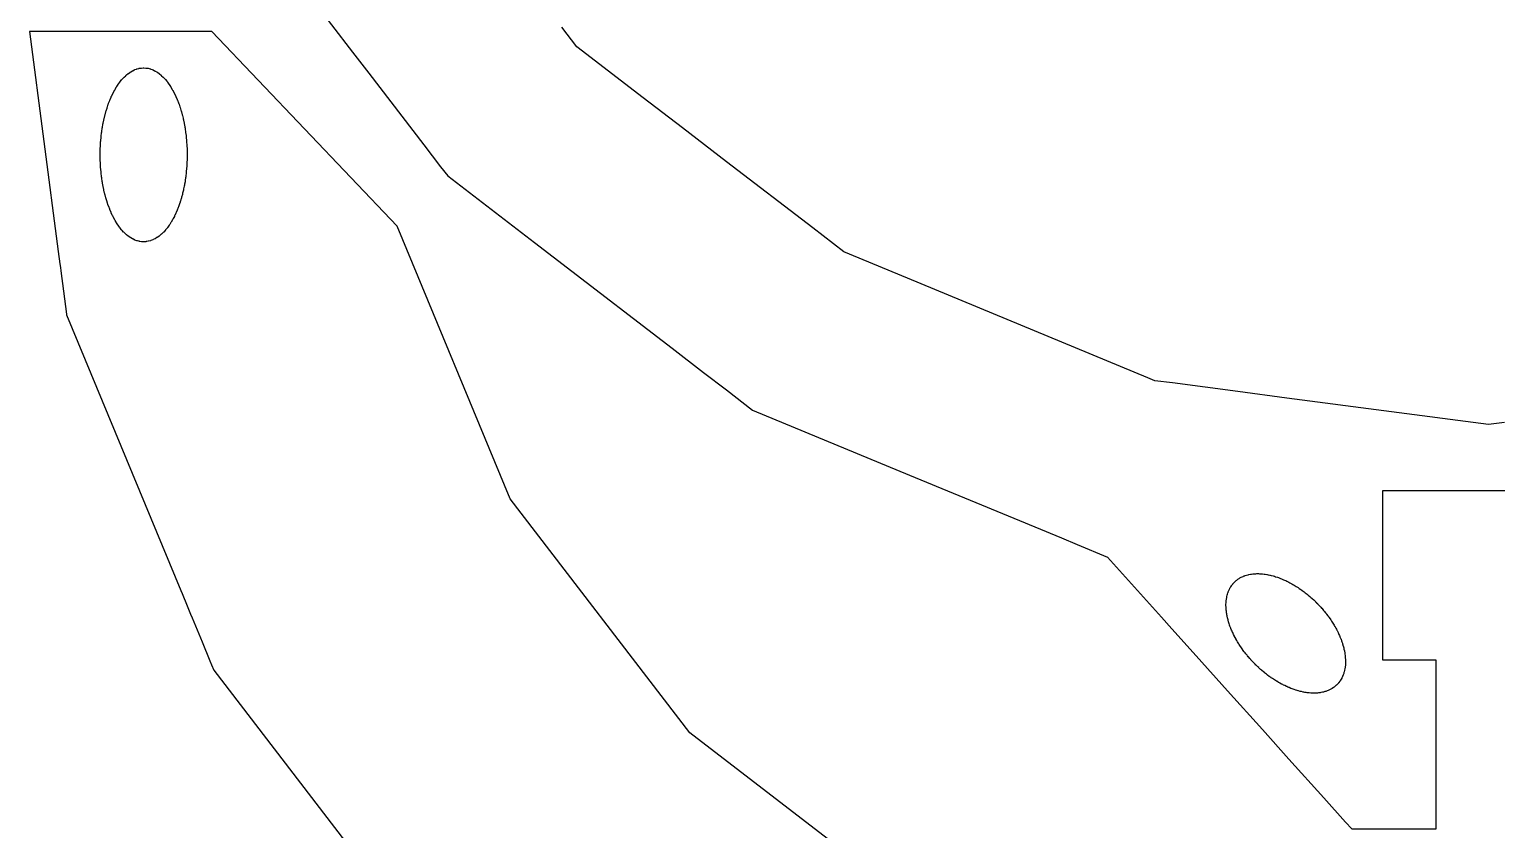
# Model space of a CAD drawing. Header units: metres. Extents: x 1 to 389, y 5 to 245.
# Drawn here: x 1.1 to 65.3, y 175 to 210.1 of the extents above; entities that cross this region are included whole.
import ezdxf

# ---------------------------------------------------------------- set-up
doc = ezdxf.new("R2010")
doc.units = ezdxf.units.M

msp = doc.modelspace()

# ---------------------------------------------------------------- linework, layer by layer
for p, q in [((12.6524, 212.412), (15.2263, 209.059)), ((9.06075, 209.965), (1.06274, 209.965)), ((1.06274, 209.965), (2.33063, 200.33)), ((17.1848, 201.429), (9.06075, 209.965)), ((25.0468, 209.289), (24.388, 210.148)), ((15.2263, 209.059), (15.9302, 208.141)), ((27.955, 207.059), (25.0468, 209.289)), ((5.67474, 208.285), (5.68864, 208.291)), ((5.68864, 208.291), (5.75848, 208.317)), ((5.75848, 208.317), (5.76654, 208.32)), ((5.76654, 208.32), (5.77275, 208.323)), ((5.77275, 208.323), (5.78664, 208.327)), ((5.78664, 208.327), (5.85648, 208.344)), ((5.85648, 208.344), (5.86455, 208.346)), ((5.86455, 208.346), (5.87074, 208.349)), ((5.87074, 208.349), (5.87851, 208.349)), ((5.87851, 208.349), (5.88702, 208.351)), ((5.88702, 208.351), (5.90092, 208.352)), ((5.90092, 208.352), (5.97075, 208.363)), ((5.97075, 208.363), (6.05603, 208.369)), ((6.05603, 208.369), (6.06454, 208.369)), ((6.06454, 208.369), (6.07697, 208.369)), ((6.07697, 208.369), (6.08548, 208.369)), ((6.08548, 208.369), (6.17075, 208.363)), ((6.17075, 208.363), (6.18465, 208.362)), ((6.18465, 208.362), (6.263, 208.349)), ((6.263, 208.349), (6.27075, 208.349)), ((6.27075, 208.349), (6.35448, 208.325)), ((6.35448, 208.325), (6.36255, 208.323)), ((6.36255, 208.323), (6.36874, 208.323)), ((6.36874, 208.323), (6.38264, 208.318)), ((6.38264, 208.318), (6.45248, 208.292)), ((6.45248, 208.292), (6.46054, 208.288)), ((4.95074, 207.641), (4.95695, 207.649)), ((4.95695, 207.649), (4.96368, 207.659)), ((4.96368, 207.659), (4.97578, 207.675)), ((4.97578, 207.675), (5.03474, 207.755)), ((5.03474, 207.755), (5.03969, 207.761)), ((5.03969, 207.761), (5.0464, 207.77)), ((5.0464, 207.77), (5.10538, 207.843)), ((5.10538, 207.843), (5.11255, 207.852)), ((5.11255, 207.852), (5.11874, 207.859)), ((5.11874, 207.859), (5.1313, 207.872)), ((5.1313, 207.872), (5.19337, 207.939)), ((5.19337, 207.939), (5.20055, 207.947)), ((5.20055, 207.947), (5.2193, 207.966)), ((5.2193, 207.966), (5.28293, 208.026)), ((5.28293, 208.026), (5.29054, 208.033)), ((5.29054, 208.033), (5.30296, 208.046)), ((5.30296, 208.046), (5.31058, 208.052)), ((5.31058, 208.052), (5.32358, 208.063)), ((5.32358, 208.063), (5.38875, 208.117)), ((5.38875, 208.117), (5.40175, 208.126)), ((5.40175, 208.126), (5.46848, 208.173)), ((5.46848, 208.173), (5.47655, 208.179)), ((5.47655, 208.179), (5.48274, 208.183)), ((5.48274, 208.183), (5.48895, 208.186)), ((5.48895, 208.186), (5.51047, 208.199)), ((5.51047, 208.199), (5.57875, 208.239)), ((5.57875, 208.239), (5.59219, 208.246)), ((5.59219, 208.246), (5.66048, 208.279)), ((5.66048, 208.279), (5.66855, 208.282)), ((5.66855, 208.282), (5.67474, 208.285)), ((6.46054, 208.288), (6.46675, 208.285)), ((6.46675, 208.285), (6.48064, 208.279)), ((6.48064, 208.279), (6.55048, 208.246)), ((6.55048, 208.246), (6.55809, 208.242)), ((6.55809, 208.242), (6.56274, 208.239)), ((6.56274, 208.239), (6.57664, 208.231)), ((6.57664, 208.231), (6.64717, 208.19)), ((6.64717, 208.19), (6.65254, 208.186)), ((6.65254, 208.186), (6.65875, 208.183)), ((6.65875, 208.183), (6.66496, 208.179)), ((6.66496, 208.179), (6.67302, 208.173)), ((6.67302, 208.173), (6.68602, 208.164)), ((6.68602, 208.164), (6.75275, 208.117)), ((6.75275, 208.117), (6.76575, 208.107)), ((6.76575, 208.107), (6.83093, 208.052)), ((6.83093, 208.052), (6.83855, 208.046)), ((6.83855, 208.046), (6.84476, 208.039)), ((6.84476, 208.039), (6.85774, 208.027)), ((6.85774, 208.027), (6.92293, 207.967)), ((6.92293, 207.967), (6.9301, 207.96)), ((6.9301, 207.96), (6.93475, 207.953)), ((6.93475, 207.953), (6.94096, 207.947)), ((6.94096, 207.947), (6.94814, 207.939)), ((6.94814, 207.939), (7.01021, 207.872)), ((7.01021, 207.872), (7.02275, 207.859)), ((7.02275, 207.859), (7.08328, 207.785)), ((7.08328, 207.785), (7.09538, 207.77)), ((7.09538, 207.77), (7.10254, 207.762)), ((7.10254, 207.762), (7.10875, 207.755)), ((7.10875, 207.755), (7.1134, 207.748)), ((7.1134, 207.748), (7.12013, 207.738)), ((7.12013, 207.738), (7.17909, 207.657)), ((7.17909, 207.657), (7.19075, 207.641)), ((15.9302, 208.141), (18.3396, 205.001)), ((4.59972, 206.979), (4.64627, 207.086)), ((4.64627, 207.086), (4.65164, 207.098)), ((4.65164, 207.098), (4.65475, 207.109)), ((4.65475, 207.109), (4.66461, 207.13)), ((4.66461, 207.13), (4.71426, 207.232)), ((4.71426, 207.232), (4.72009, 207.244)), ((4.72009, 207.244), (4.72475, 207.253)), ((4.72475, 207.253), (4.78627, 207.371)), ((4.78627, 207.371), (4.7921, 207.382)), ((4.7921, 207.382), (4.79675, 207.389)), ((4.79675, 207.389), (4.80141, 207.399)), ((4.80141, 207.399), (4.81844, 207.428)), ((4.81844, 207.428), (4.87276, 207.519)), ((4.87276, 207.519), (4.87741, 207.527)), ((4.87741, 207.527), (4.88368, 207.537)), ((4.88368, 207.537), (4.89488, 207.554)), ((4.89488, 207.554), (4.95074, 207.641)), ((7.19075, 207.641), (7.24661, 207.554)), ((7.24661, 207.554), (7.25783, 207.537)), ((7.25783, 207.537), (7.2641, 207.527)), ((7.2641, 207.527), (7.26875, 207.519)), ((7.26875, 207.519), (7.32307, 207.428)), ((7.32307, 207.428), (7.3401, 207.399)), ((7.3401, 207.399), (7.34476, 207.389)), ((7.34476, 207.389), (7.39597, 207.293)), ((7.39597, 207.293), (7.40627, 207.274)), ((7.40627, 207.274), (7.41254, 207.263)), ((7.41254, 207.263), (7.41875, 207.253)), ((7.41875, 207.253), (7.4234, 207.244)), ((7.4234, 207.244), (7.42879, 207.232)), ((7.42879, 207.232), (7.4769, 207.13)), ((7.4769, 207.13), (7.48676, 207.109)), ((7.48676, 207.109), (7.52554, 207.016)), ((7.52554, 207.016), (7.53496, 206.995)), ((27.9601, 207.054), (27.955, 207.059)), ((29.6762, 205.737), (27.9601, 207.054)), ((4.37947, 206.314), (4.41362, 206.438)), ((4.41362, 206.438), (4.41765, 206.453)), ((4.41765, 206.453), (4.42075, 206.465)), ((4.42075, 206.465), (4.42838, 206.489)), ((4.42838, 206.489), (4.46561, 206.609)), ((4.46561, 206.609), (4.46965, 206.622)), ((4.46965, 206.622), (4.47275, 206.633)), ((4.47275, 206.633), (4.48082, 206.657)), ((4.48082, 206.657), (4.52116, 206.775)), ((4.52116, 206.775), (4.52565, 206.788)), ((4.52565, 206.788), (4.52875, 206.799)), ((4.52875, 206.799), (4.53772, 206.821)), ((4.53772, 206.821), (4.58272, 206.933)), ((4.58272, 206.933), (4.58765, 206.946)), ((4.58765, 206.946), (4.59074, 206.957)), ((4.59074, 206.957), (4.59972, 206.979)), ((7.53496, 206.995), (7.54117, 206.979)), ((7.54117, 206.979), (7.5461, 206.967)), ((7.5461, 206.967), (7.55075, 206.957)), ((7.55075, 206.957), (7.59421, 206.844)), ((7.59421, 206.844), (7.60272, 206.822)), ((7.60272, 206.822), (7.60809, 206.809)), ((7.60809, 206.809), (7.61275, 206.799)), ((7.61275, 206.799), (7.61586, 206.788)), ((7.61586, 206.788), (7.62033, 206.775)), ((7.62033, 206.775), (7.66069, 206.657)), ((7.66069, 206.657), (7.66875, 206.633)), ((7.66875, 206.633), (7.70599, 206.512)), ((7.70599, 206.512), (7.71317, 206.489)), ((7.71317, 206.489), (7.71765, 206.475)), ((7.71765, 206.475), (7.72075, 206.465)), ((7.72075, 206.465), (7.72386, 206.453)), ((7.72386, 206.453), (7.72789, 206.438)), ((7.72789, 206.438), (7.76202, 206.314)), ((4.23454, 205.573), (4.25874, 205.737)), ((4.25874, 205.737), (4.26144, 205.752)), ((4.26144, 205.752), (4.26323, 205.764)), ((4.26323, 205.764), (4.28651, 205.897)), ((4.28651, 205.897), (4.28964, 205.913)), ((4.28964, 205.913), (4.29276, 205.925)), ((4.29276, 205.925), (4.29813, 205.951)), ((4.29813, 205.951), (4.32451, 206.082)), ((4.32451, 206.082), (4.32765, 206.097)), ((4.32765, 206.097), (4.33075, 206.109)), ((4.33075, 206.109), (4.33702, 206.135)), ((4.33702, 206.135), (4.36806, 206.262)), ((4.36806, 206.262), (4.3712, 206.277)), ((4.3712, 206.277), (4.37276, 206.289)), ((4.37276, 206.289), (4.37947, 206.314)), ((7.76202, 206.314), (7.76875, 206.289)), ((7.76875, 206.289), (7.79979, 206.161)), ((7.79979, 206.161), (7.80562, 206.135)), ((7.80562, 206.135), (7.8092, 206.12)), ((7.8092, 206.12), (7.81075, 206.109)), ((7.81075, 206.109), (7.81386, 206.097)), ((7.81386, 206.097), (7.81699, 206.082)), ((7.81699, 206.082), (7.84337, 205.951)), ((7.84337, 205.951), (7.84875, 205.925)), ((7.84875, 205.925), (7.87202, 205.792)), ((7.87202, 205.792), (7.87695, 205.765)), ((7.87695, 205.765), (7.87965, 205.75)), ((7.87965, 205.75), (7.88275, 205.737)), ((7.88275, 205.737), (7.88431, 205.725)), ((7.88431, 205.725), (7.88655, 205.709)), ((31.6031, 204.259), (29.6762, 205.737)), ((4.17854, 204.986), (4.18719, 205.141)), ((4.18719, 205.141), (4.18875, 205.155)), ((4.18875, 205.155), (4.19144, 205.183)), ((4.19144, 205.183), (4.20541, 205.323)), ((4.20541, 205.323), (4.2072, 205.339)), ((4.2072, 205.339), (4.20876, 205.351)), ((4.20876, 205.351), (4.21188, 205.379)), ((4.21188, 205.379), (4.2274, 205.517)), ((4.2274, 205.517), (4.2283, 205.527)), ((4.2283, 205.527), (4.2292, 205.533)), ((4.2292, 205.533), (4.2323, 205.558)), ((4.2323, 205.558), (4.23454, 205.573)), ((7.88655, 205.709), (7.91075, 205.545)), ((7.91075, 205.545), (7.92783, 205.407)), ((7.92783, 205.407), (7.93007, 205.39)), ((7.93007, 205.39), (7.93141, 205.38)), ((7.93141, 205.38), (7.93275, 205.364)), ((7.93275, 205.364), (7.93275, 205.351)), ((7.93275, 205.351), (7.93585, 205.339)), ((7.93585, 205.339), (7.93675, 205.332)), ((7.93675, 205.332), (7.93765, 205.323)), ((7.93765, 205.323), (7.95006, 205.183)), ((7.95006, 205.183), (7.95274, 205.155)), ((7.95274, 205.155), (7.95454, 205.128)), ((7.95454, 205.128), (7.96385, 204.986)), ((4.16475, 204.559), (4.16521, 204.588)), ((4.16475, 204.547), (4.16475, 204.559)), ((4.16521, 204.53), (4.16475, 204.547)), ((4.16521, 204.588), (4.1683, 204.729)), ((4.1683, 204.389), (4.16521, 204.53)), ((4.1683, 204.729), (4.16875, 204.745)), ((4.16875, 204.772), (4.1692, 204.788)), ((4.16875, 204.745), (4.16875, 204.772)), ((4.1692, 204.788), (4.17055, 204.816)), ((4.17055, 204.816), (4.17674, 204.957)), ((4.17674, 204.957), (4.17854, 204.986)), ((7.96385, 204.986), (7.96475, 204.97)), ((7.96475, 204.97), (7.96475, 204.957)), ((7.96475, 204.957), (7.97096, 204.816)), ((7.97096, 204.816), (7.97231, 204.788)), ((7.97231, 204.788), (7.97275, 204.772)), ((7.97275, 204.772), (7.97275, 204.759)), ((7.97275, 204.759), (7.97586, 204.618)), ((7.9763, 204.53), (7.97321, 204.389)), ((7.97586, 204.618), (7.9763, 204.59)), ((7.9763, 204.59), (7.97675, 204.587)), ((7.97675, 204.547), (7.9763, 204.53)), ((7.97675, 204.587), (7.97675, 204.547)), ((18.3396, 205.001), (19.0782, 204.039)), ((4.16875, 204.361), (4.1683, 204.389)), ((4.16875, 204.347), (4.16875, 204.361)), ((4.1692, 204.33), (4.16875, 204.347)), ((4.1754, 204.189), (4.1692, 204.33)), ((4.17674, 204.161), (4.1754, 204.189)), ((4.18451, 204.02), (4.17674, 204.161)), ((4.18631, 203.992), (4.18451, 204.02)), ((4.18719, 203.976), (4.18631, 203.992)), ((4.19031, 203.951), (4.18719, 203.976)), ((4.19209, 203.935), (4.19031, 203.951)), ((4.20607, 203.795), (4.19209, 203.935)), ((4.20876, 203.767), (4.20607, 203.795)), ((7.93765, 203.796), (7.93585, 203.78)), ((7.94034, 203.824), (7.93765, 203.796)), ((7.95274, 203.963), (7.94034, 203.824)), ((7.9543, 203.976), (7.95274, 203.963)), ((7.9552, 203.992), (7.9543, 203.976)), ((7.95699, 204.02), (7.9552, 203.992)), ((7.96475, 204.161), (7.95699, 204.02)), ((7.96565, 204.19), (7.96475, 204.174)), ((7.96475, 204.174), (7.96475, 204.161)), ((7.96654, 204.219), (7.96565, 204.19)), ((7.97275, 204.361), (7.96654, 204.219)), ((7.97321, 204.389), (7.97275, 204.361)), ((19.0782, 204.039), (19.3907, 203.633)), ((35.3851, 201.356), (31.6031, 204.259)), ((4.2274, 203.601), (4.20876, 203.767)), ((4.2292, 203.586), (4.2274, 203.601)), ((4.2323, 203.561), (4.2292, 203.586)), ((4.23454, 203.545), (4.2323, 203.561)), ((4.25874, 203.381), (4.23454, 203.545)), ((4.26186, 203.37), (4.25874, 203.381)), ((4.26454, 203.355), (4.26186, 203.37)), ((4.28783, 203.22), (4.26454, 203.355)), ((4.29276, 203.193), (4.28783, 203.22)), ((4.2943, 203.182), (4.29276, 203.193)), ((4.297, 203.167), (4.2943, 203.182)), ((4.32492, 203.035), (4.297, 203.167)), ((7.84875, 203.193), (7.82237, 203.063)), ((7.85185, 203.206), (7.84875, 203.193)), ((7.855, 203.221), (7.85185, 203.206)), ((7.85948, 203.248), (7.855, 203.221)), ((7.86414, 203.279), (7.85948, 203.248)), ((7.88275, 203.381), (7.86414, 203.279)), ((7.88431, 203.394), (7.88275, 203.381)), ((7.88655, 203.41), (7.88431, 203.394)), ((7.89058, 203.437), (7.88655, 203.41)), ((7.91075, 203.573), (7.89058, 203.438)), ((7.89058, 203.438), (7.89058, 203.437)), ((7.91231, 203.586), (7.91075, 203.573)), ((7.91409, 203.601), (7.91231, 203.586)), ((7.91589, 203.613), (7.91409, 203.601)), ((7.91724, 203.629), (7.91589, 203.613)), ((7.93275, 203.767), (7.91724, 203.629)), ((7.93585, 203.78), (7.93275, 203.767)), ((19.3907, 203.633), (23.1914, 200.716)), ((4.33075, 203.009), (4.32492, 203.035)), ((4.36179, 202.881), (4.33075, 203.009)), ((4.36806, 202.855), (4.36179, 202.881)), ((4.3712, 202.84), (4.36806, 202.855)), ((4.37276, 202.829), (4.3712, 202.84)), ((4.37585, 202.818), (4.37276, 202.829)), ((4.37766, 202.812), (4.37585, 202.818)), ((4.37988, 202.804), (4.37766, 202.812)), ((4.41403, 202.68), (4.37988, 202.804)), ((4.42075, 202.655), (4.41403, 202.68)), ((4.42386, 202.643), (4.42075, 202.655)), ((4.42833, 202.629), (4.42386, 202.643)), ((4.46558, 202.508), (4.42833, 202.629)), ((4.47275, 202.483), (4.46558, 202.508)), ((7.67589, 202.51), (7.67186, 202.496)), ((7.6835, 202.534), (7.67589, 202.51)), ((7.72075, 202.655), (7.6835, 202.534)), ((7.72386, 202.666), (7.72075, 202.655)), ((7.72789, 202.681), (7.72386, 202.666)), ((7.7346, 202.705), (7.72789, 202.681)), ((7.76875, 202.829), (7.7346, 202.705)), ((7.77031, 202.84), (7.76875, 202.829)), ((7.7739, 202.855), (7.77031, 202.84)), ((7.77971, 202.881), (7.7739, 202.855)), ((7.81075, 203.009), (7.77971, 202.881)), ((7.81386, 203.022), (7.81075, 203.009)), ((7.82237, 203.063), (7.81386, 203.022)), ((4.52116, 202.344), (4.47275, 202.483)), ((4.52385, 202.336), (4.52116, 202.344)), ((4.52875, 202.321), (4.52385, 202.336)), ((4.5334, 202.309), (4.52875, 202.321)), ((4.53879, 202.295), (4.5334, 202.309)), ((4.58224, 202.184), (4.53879, 202.295)), ((4.59074, 202.161), (4.58224, 202.184)), ((4.59541, 202.152), (4.59074, 202.161)), ((4.60034, 202.139), (4.59541, 202.152)), ((4.64534, 202.031), (4.60034, 202.139)), ((4.65475, 202.009), (4.64534, 202.031)), ((4.70441, 201.907), (4.65475, 202.009)), ((4.71426, 201.887), (4.70441, 201.907)), ((4.72009, 201.875), (4.71426, 201.887)), ((4.73523, 201.844), (4.72009, 201.875)), ((7.41875, 201.865), (7.36598, 201.768)), ((7.4234, 201.875), (7.41875, 201.865)), ((7.42879, 201.887), (7.4234, 201.875)), ((7.43864, 201.907), (7.42879, 201.887)), ((7.48676, 202.009), (7.43864, 201.907)), ((7.49615, 202.031), (7.48676, 202.009)), ((7.54117, 202.139), (7.49615, 202.031)), ((7.5461, 202.152), (7.54117, 202.139)), ((7.55075, 202.161), (7.5461, 202.152)), ((7.55385, 202.172), (7.55075, 202.161)), ((7.55879, 202.185), (7.55385, 202.172)), ((7.56775, 202.208), (7.55879, 202.185)), ((7.61275, 202.321), (7.56775, 202.208)), ((7.65916, 202.461), (7.61275, 202.321)), ((7.66409, 202.474), (7.65916, 202.461)), ((7.66875, 202.483), (7.66409, 202.474)), ((7.67186, 202.496), (7.66875, 202.483)), ((4.78645, 201.747), (4.73523, 201.844)), ((4.79675, 201.727), (4.78645, 201.747)), ((4.80141, 201.72), (4.79675, 201.727)), ((4.80768, 201.709), (4.80141, 201.72)), ((4.8201, 201.687), (4.80768, 201.709)), ((4.862, 201.616), (4.8201, 201.687)), ((4.86871, 201.605), (4.862, 201.616)), ((4.87276, 201.597), (4.86871, 201.605)), ((4.87741, 201.59), (4.87276, 201.597)), ((4.88368, 201.58), (4.87741, 201.59)), ((4.93954, 201.494), (4.88368, 201.58)), ((4.95074, 201.477), (4.93954, 201.494)), ((5.00972, 201.397), (4.95074, 201.477)), ((5.02138, 201.381), (5.00972, 201.397)), ((5.02855, 201.372), (5.02138, 201.381)), ((5.03474, 201.365), (5.02855, 201.372)), ((5.03941, 201.358), (5.03474, 201.365)), ((5.04613, 201.349), (5.03941, 201.358)), ((5.10666, 201.274), (5.04613, 201.349)), ((5.11874, 201.259), (5.10666, 201.274)), ((5.1313, 201.246), (5.11874, 201.259)), ((5.19337, 201.178), (5.1313, 201.246)), ((7.01021, 201.246), (6.94814, 201.178)), ((7.02275, 201.259), (7.01021, 201.246)), ((7.03485, 201.274), (7.02275, 201.259)), ((7.09538, 201.349), (7.03485, 201.274)), ((7.10875, 201.365), (7.09538, 201.349)), ((7.12013, 201.381), (7.10875, 201.365)), ((7.13177, 201.397), (7.12013, 201.381)), ((7.19075, 201.477), (7.13177, 201.397)), ((7.1954, 201.485), (7.19075, 201.477)), ((7.20213, 201.495), (7.1954, 201.485)), ((7.21289, 201.512), (7.20213, 201.495)), ((7.26875, 201.597), (7.21289, 201.512)), ((7.27951, 201.616), (7.26875, 201.597)), ((7.33382, 201.707), (7.27951, 201.616)), ((7.3401, 201.718), (7.33382, 201.707)), ((7.35524, 201.748), (7.3401, 201.718)), ((7.36598, 201.768), (7.35524, 201.748)), ((22.1308, 189.491), (17.1848, 201.429)), ((36.7487, 200.309), (35.3851, 201.356)), ((5.20055, 201.17), (5.19337, 201.178)), ((5.20676, 201.165), (5.20055, 201.17)), ((5.21141, 201.159), (5.20676, 201.165)), ((5.21902, 201.152), (5.21141, 201.159)), ((5.29675, 201.079), (5.21902, 201.152)), ((5.30296, 201.075), (5.29675, 201.079)), ((5.32358, 201.058), (5.30296, 201.075)), ((5.38875, 201.003), (5.32358, 201.058)), ((5.39496, 200.999), (5.38875, 201.003)), ((5.40257, 200.993), (5.39496, 200.999)), ((5.41602, 200.983), (5.40257, 200.993)), ((5.48274, 200.935), (5.41602, 200.983)), ((5.48895, 200.932), (5.48274, 200.935)), ((5.49658, 200.928), (5.48895, 200.932)), ((5.51047, 200.92), (5.49658, 200.928)), ((5.57875, 200.879), (5.51047, 200.92)), ((5.59219, 200.873), (5.57875, 200.879)), ((5.66048, 200.84), (5.59219, 200.873)), ((5.66855, 200.836), (5.66048, 200.84)), ((5.67474, 200.831), (5.66855, 200.836)), ((5.68095, 200.83), (5.67474, 200.831)), ((5.68903, 200.827), (5.68095, 200.83)), ((5.77275, 200.797), (5.68903, 200.827)), ((5.77896, 200.794), (5.77275, 200.797)), ((5.78703, 200.792), (5.77896, 200.794)), ((5.80092, 200.788), (5.78703, 200.792)), ((5.87074, 200.771), (5.80092, 200.788)), ((5.87851, 200.77), (5.87074, 200.771)), ((5.90092, 200.766), (5.87851, 200.77)), ((5.97075, 200.755), (5.90092, 200.766)), ((5.97696, 200.755), (5.97075, 200.755)), ((5.98503, 200.755), (5.97696, 200.755)), ((5.99936, 200.754), (5.98503, 200.755)), ((6.07076, 200.749), (5.99936, 200.754)), ((6.07697, 200.749), (6.07076, 200.749)), ((6.08548, 200.75), (6.07697, 200.749)), ((6.17075, 200.755), (6.08548, 200.75)), ((6.17696, 200.755), (6.17075, 200.755)), ((6.18503, 200.757), (6.17696, 200.755)), ((6.19937, 200.759), (6.18503, 200.757)), ((6.27075, 200.771), (6.19937, 200.759)), ((6.27696, 200.771), (6.27075, 200.771)), ((6.28502, 200.773), (6.27696, 200.771)), ((6.36874, 200.797), (6.28502, 200.773)), ((6.37495, 200.799), (6.36874, 200.797)), ((6.38303, 200.802), (6.37495, 200.799)), ((6.46675, 200.831), (6.38303, 200.802)), ((6.47296, 200.836), (6.46675, 200.831)), ((6.49446, 200.847), (6.47296, 200.836)), ((6.56274, 200.879), (6.49446, 200.847)), ((6.57664, 200.887), (6.56274, 200.879)), ((6.65254, 200.932), (6.57664, 200.887)), ((6.65875, 200.935), (6.65254, 200.932)), ((6.66496, 200.94), (6.65875, 200.935)), ((6.66765, 200.942), (6.66496, 200.94)), ((6.67302, 200.946), (6.66765, 200.942)), ((6.68602, 200.955), (6.67302, 200.946)), ((6.75275, 201.003), (6.68602, 200.955)), ((6.75896, 201.008), (6.75275, 201.003)), ((6.76703, 201.014), (6.75896, 201.008)), ((6.77957, 201.025), (6.76703, 201.014)), ((6.84476, 201.079), (6.77957, 201.025)), ((6.85097, 201.084), (6.84476, 201.079)), ((6.85858, 201.091), (6.85097, 201.084)), ((6.87112, 201.103), (6.85858, 201.091)), ((6.93475, 201.165), (6.87112, 201.103)), ((6.94096, 201.17), (6.93475, 201.165)), ((6.94455, 201.174), (6.94096, 201.17)), ((6.94814, 201.178), (6.94455, 201.174)), ((23.1914, 200.716), (24.8293, 199.458)), ((2.33063, 200.33), (2.40155, 199.791)), ((39.1108, 199.331), (36.7487, 200.309)), ((2.40155, 199.791), (2.4225, 199.629)), ((2.4225, 199.629), (2.44266, 199.477)), ((2.44266, 199.477), (2.55917, 198.594)), ((24.8293, 199.458), (28.7908, 196.422)), ((40.14, 198.905), (39.1108, 199.331)), ((50.0658, 194.793), (40.14, 198.905)), ((2.55917, 198.594), (2.69316, 197.576)), ((2.69316, 197.576), (2.69675, 197.547)), ((2.69675, 197.547), (7.69688, 185.477)), ((28.7908, 196.422), (29.2259, 196.085)), ((29.2259, 196.085), (30.6061, 195.025)), ((30.6061, 195.025), (31.6006, 194.263)), ((50.3748, 194.665), (50.0658, 194.793)), ((31.6006, 194.263), (32.7487, 193.381)), ((51.1445, 194.565), (50.3748, 194.665)), ((54.0151, 194.186), (51.1445, 194.565)), ((56.1598, 193.904), (54.0151, 194.186)), ((64.9987, 192.741), (56.1598, 193.904)), ((32.7487, 193.381), (39.6279, 190.533)), ((65.7002, 192.833), (64.9987, 192.741)), ((39.6279, 190.533), (44.2018, 188.637)), ((60.3589, 182.421), (60.3589, 189.849)), ((60.3589, 189.849), (69.639, 189.849)), ((29.9967, 179.239), (22.1308, 189.491)), ((44.2018, 188.637), (46.2821, 187.776)), ((46.2821, 187.776), (46.9677, 187.493)), ((46.9677, 187.493), (48.3047, 186.939)), ((48.3047, 186.939), (49.2239, 185.916)), ((49.2239, 185.916), (50.6663, 184.307)), ((53.7968, 185.767), (53.8405, 185.815)), ((53.8405, 185.815), (53.8647, 185.841)), ((53.8647, 185.841), (53.9068, 185.88)), ((53.9068, 185.88), (53.9125, 185.885)), ((53.9125, 185.885), (53.9368, 185.909)), ((53.9368, 185.909), (53.9647, 185.928)), ((53.9647, 185.928), (53.9711, 185.933)), ((53.9711, 185.933), (54.0168, 185.969)), ((54.0168, 185.969), (54.0661, 186)), ((54.0661, 186), (54.0728, 186.005)), ((54.0728, 186.005), (54.0735, 186.005)), ((54.0735, 186.005), (54.1028, 186.023)), ((54.1028, 186.023), (54.161, 186.055)), ((54.161, 186.055), (54.1927, 186.071)), ((54.1927, 186.071), (54.2494, 186.095)), ((54.2494, 186.095), (54.257, 186.098)), ((54.257, 186.098), (54.2577, 186.099)), ((54.2577, 186.099), (54.2888, 186.113)), ((54.2888, 186.113), (54.2896, 186.114)), ((54.2896, 186.114), (54.3225, 186.124)), ((54.3225, 186.124), (54.3304, 186.127)), ((54.3304, 186.127), (54.3907, 186.147)), ((54.3907, 186.147), (54.4511, 186.162)), ((54.4511, 186.162), (54.4593, 186.164)), ((54.4593, 186.164), (54.4602, 186.164)), ((54.4602, 186.164), (54.4967, 186.173)), ((54.4967, 186.173), (54.5589, 186.186)), ((54.5589, 186.186), (54.5684, 186.188)), ((54.5684, 186.188), (54.6068, 186.195)), ((54.6068, 186.195), (54.6707, 186.203)), ((54.6707, 186.203), (54.6797, 186.204)), ((54.6797, 186.204), (54.6804, 186.204)), ((54.6804, 186.204), (54.7188, 186.207)), ((54.7188, 186.207), (54.7882, 186.211)), ((54.7882, 186.211), (54.7975, 186.212)), ((54.7975, 186.212), (54.7985, 186.212)), ((54.7985, 186.212), (54.8387, 186.213)), ((54.8387, 186.213), (54.9082, 186.213)), ((54.9082, 186.213), (54.9185, 186.213)), ((54.9185, 186.213), (54.9588, 186.211)), ((54.9588, 186.211), (55.0419, 186.207)), ((55.0419, 186.207), (55.0427, 186.207)), ((55.0427, 186.207), (55.0847, 186.203)), ((55.0847, 186.203), (55.1579, 186.196)), ((55.1579, 186.196), (55.1678, 186.195)), ((55.1678, 186.195), (55.1687, 186.195)), ((55.1687, 186.195), (55.2108, 186.189)), ((55.2108, 186.189), (55.2875, 186.175)), ((55.2875, 186.175), (55.2979, 186.173)), ((55.2979, 186.173), (55.2987, 186.173)), ((55.2987, 186.173), (55.3408, 186.165)), ((55.3408, 186.165), (55.4175, 186.147)), ((55.4175, 186.147), (55.428, 186.145)), ((55.428, 186.145), (55.429, 186.144)), ((55.429, 186.144), (55.4747, 186.135)), ((55.4747, 186.135), (55.562, 186.112)), ((55.562, 186.112), (55.563, 186.112)), ((55.563, 186.112), (55.6087, 186.099)), ((55.6087, 186.099), (55.6096, 186.099)), ((55.6096, 186.099), (55.666, 186.081)), ((55.666, 186.081), (55.7438, 186.055)), ((55.7438, 186.055), (55.7895, 186.039)), ((55.7895, 186.039), (55.8788, 186.005)), ((55.8788, 186.005), (55.8798, 186.005)), ((55.8798, 186.005), (55.9255, 185.985)), ((55.9255, 185.985), (56.0148, 185.947)), ((56.0148, 185.947), (56.0952, 185.913)), ((56.0952, 185.913), (56.106, 185.908)), ((56.106, 185.908), (56.1071, 185.907)), ((56.1071, 185.907), (56.1528, 185.885)), ((56.1528, 185.885), (56.1572, 185.883)), ((56.1572, 185.883), (56.2432, 185.839)), ((56.2432, 185.839), (56.2908, 185.815)), ((56.2908, 185.815), (56.3694, 185.771)), ((7.69688, 185.477), (7.75143, 185.345)), ((7.75143, 185.345), (7.97742, 184.799)), ((53.5108, 185.099), (53.5217, 185.163)), ((53.5217, 185.163), (53.5233, 185.172)), ((53.5233, 185.172), (53.5307, 185.209)), ((53.5307, 185.209), (53.5472, 185.27)), ((53.5472, 185.27), (53.5584, 185.314)), ((53.5584, 185.314), (53.5587, 185.315)), ((53.5587, 185.315), (53.577, 185.374)), ((53.577, 185.374), (53.5796, 185.382)), ((53.5796, 185.382), (53.5906, 185.415)), ((53.5906, 185.415), (53.5908, 185.415)), ((53.5908, 185.415), (53.5911, 185.416)), ((53.5911, 185.416), (53.6057, 185.449)), ((53.6057, 185.449), (53.6328, 185.511)), ((53.6328, 185.511), (53.6602, 185.564)), ((53.6602, 185.564), (53.664, 185.572)), ((53.664, 185.572), (53.6804, 185.601)), ((53.6804, 185.601), (53.6808, 185.601)), ((53.6808, 185.601), (53.6811, 185.602)), ((53.6811, 185.602), (53.6994, 185.631)), ((53.6994, 185.631), (53.7286, 185.677)), ((53.7286, 185.677), (53.7305, 185.681)), ((53.7305, 185.681), (53.7348, 185.687)), ((53.7348, 185.687), (53.7713, 185.733)), ((53.7713, 185.733), (53.7761, 185.739)), ((53.7761, 185.739), (53.7853, 185.754)), ((53.7853, 185.754), (53.7962, 185.767)), ((53.7962, 185.767), (53.7968, 185.767)), ((56.3694, 185.771), (56.38, 185.766)), ((56.38, 185.766), (56.3811, 185.765)), ((56.3811, 185.765), (56.4268, 185.739)), ((56.4268, 185.739), (56.4733, 185.711)), ((56.4733, 185.711), (56.484, 185.705)), ((56.484, 185.705), (56.5607, 185.657)), ((56.5607, 185.657), (56.65, 185.601)), ((56.65, 185.601), (56.6509, 185.6)), ((56.6509, 185.6), (56.6947, 185.569)), ((56.6947, 185.569), (56.6958, 185.569)), ((56.6958, 185.569), (56.7415, 185.538)), ((56.7415, 185.538), (56.752, 185.53)), ((56.752, 185.53), (56.8288, 185.477)), ((56.8288, 185.477), (56.914, 185.415)), ((56.914, 185.415), (56.9149, 185.414)), ((56.9149, 185.414), (56.9588, 185.379)), ((56.9588, 185.379), (57.0449, 185.312)), ((57.0449, 185.312), (57.0887, 185.277)), ((57.0887, 185.277), (57.16, 185.215)), ((57.16, 185.215), (57.1698, 185.207)), ((57.1698, 185.207), (57.1707, 185.206)), ((57.1707, 185.206), (57.2128, 185.169)), ((57.2128, 185.169), (57.2138, 185.169)), ((57.2138, 185.169), (57.2558, 185.132)), ((7.97742, 184.799), (8.1244, 184.444)), ((53.4908, 184.867), (53.4949, 184.944)), ((53.4908, 184.824), (53.4908, 184.867)), ((53.4909, 184.815), (53.4908, 184.824)), ((53.4928, 184.745), (53.4909, 184.815)), ((53.4933, 184.735), (53.4928, 184.745)), ((53.4951, 184.723), (53.4933, 184.735)), ((53.4949, 184.944), (53.4967, 184.984)), ((53.4987, 184.664), (53.4951, 184.723)), ((53.4967, 184.985), (53.4969, 184.986)), ((53.4967, 184.984), (53.4967, 184.985)), ((53.4969, 184.986), (53.5006, 185.024)), ((53.5006, 184.62), (53.4987, 184.664)), ((53.5006, 185.024), (53.5097, 185.09)), ((53.5009, 184.618), (53.5006, 184.62)), ((53.5064, 184.576), (53.5009, 184.618)), ((53.5074, 184.566), (53.5064, 184.576)), ((53.5148, 184.493), (53.5074, 184.566)), ((53.5097, 185.09), (53.5108, 185.099)), ((57.2558, 185.132), (57.2655, 185.123)), ((57.2655, 185.123), (57.3367, 185.059)), ((57.3367, 185.059), (57.4062, 184.992)), ((57.4062, 184.992), (57.4155, 184.983)), ((57.4155, 184.983), (57.4165, 184.982)), ((57.4165, 184.982), (57.4568, 184.943)), ((57.4568, 184.943), (57.4576, 184.942)), ((57.4576, 184.942), (57.496, 184.902)), ((57.496, 184.902), (57.5049, 184.893)), ((57.5049, 184.893), (57.547, 184.849)), ((57.547, 184.849), (57.5708, 184.823)), ((57.5708, 184.823), (57.5795, 184.814)), ((57.5795, 184.814), (57.6088, 184.782)), ((57.6088, 184.782), (57.6453, 184.742)), ((57.6453, 184.742), (57.6819, 184.7)), ((57.6819, 184.7), (57.6828, 184.699)), ((57.6828, 184.699), (57.7449, 184.628)), ((57.7449, 184.628), (57.7533, 184.618)), ((57.7533, 184.618), (57.7899, 184.576)), ((57.7899, 184.576), (57.7908, 184.575)), ((57.7908, 184.575), (57.7988, 184.565)), ((57.7988, 184.565), (57.8573, 184.492)), ((8.1244, 184.444), (8.19598, 184.272)), ((8.19598, 184.272), (8.5546, 183.406)), ((50.6663, 184.307), (51.1252, 183.799)), ((53.5151, 184.492), (53.5148, 184.493)), ((53.5242, 184.448), (53.5151, 184.492)), ((53.526, 184.438), (53.5242, 184.448)), ((53.5333, 184.402), (53.526, 184.438)), ((53.5388, 184.363), (53.5333, 184.402)), ((53.5412, 184.353), (53.5388, 184.363)), ((53.5594, 184.276), (53.5412, 184.353)), ((53.5686, 184.23), (53.5594, 184.276)), ((53.5688, 184.229), (53.5686, 184.23)), ((53.5691, 184.228), (53.5688, 184.229)), ((53.5819, 184.185), (53.5691, 184.228)), ((53.5848, 184.174), (53.5819, 184.185)), ((53.6068, 184.097), (53.5848, 184.174)), ((53.6069, 184.096), (53.6068, 184.097)), ((53.6197, 184.054), (53.6069, 184.096)), ((53.6216, 184.051), (53.6197, 184.054)), ((53.625, 184.04), (53.6216, 184.051)), ((53.6491, 183.96), (53.625, 184.04)), ((53.6656, 183.915), (53.6491, 183.96)), ((53.6987, 183.825), (53.6656, 183.915)), ((57.8573, 184.492), (57.8921, 184.446)), ((57.8921, 184.446), (57.8927, 184.445)), ((57.8927, 184.445), (57.9005, 184.435)), ((57.9005, 184.435), (57.9572, 184.362)), ((57.9572, 184.362), (57.9901, 184.316)), ((57.9901, 184.316), (57.9908, 184.315)), ((57.9908, 184.315), (57.9981, 184.305)), ((57.9981, 184.305), (58.0512, 184.228)), ((58.0512, 184.228), (58.0822, 184.184)), ((58.0822, 184.184), (58.0827, 184.183)), ((58.0827, 184.183), (58.0999, 184.159)), ((58.0999, 184.159), (58.1127, 184.137)), ((58.1127, 184.137), (58.1196, 184.126)), ((58.1196, 184.126), (58.1707, 184.049)), ((58.1707, 184.049), (58.1771, 184.038)), ((58.1771, 184.038), (58.2246, 183.96)), ((58.2246, 183.96), (58.2521, 183.914)), ((58.2521, 183.914), (58.2527, 183.913)), ((58.2527, 183.913), (58.3026, 183.824)), ((8.5546, 183.406), (8.6284, 183.228)), ((8.6284, 183.228), (8.9736, 182.395)), ((51.1252, 183.799), (52.1909, 182.611)), ((53.7034, 183.815), (53.6987, 183.825)), ((53.7381, 183.736), (53.7034, 183.815)), ((53.7564, 183.69), (53.7381, 183.736)), ((53.7568, 183.689), (53.7564, 183.69)), ((53.7573, 183.688), (53.7568, 183.689)), ((53.7792, 183.641), (53.7573, 183.688)), ((53.784, 183.63), (53.7792, 183.641)), ((53.8188, 183.551), (53.784, 183.63)), ((53.859, 183.473), (53.8188, 183.551)), ((53.8645, 183.462), (53.859, 183.473)), ((53.8882, 183.416), (53.8645, 183.462)), ((53.8887, 183.415), (53.8882, 183.416)), ((53.8893, 183.414), (53.8887, 183.415)), ((53.9149, 183.369), (53.8893, 183.414)), ((53.9209, 183.358), (53.9149, 183.369)), ((53.9648, 183.279), (53.9209, 183.358)), ((53.9654, 183.278), (53.9648, 183.279)), ((53.9947, 183.231), (53.9654, 183.278)), ((54.0468, 183.143), (53.9947, 183.231)), ((58.3026, 183.824), (58.3282, 183.778)), ((58.3282, 183.778), (58.3288, 183.777)), ((58.3288, 183.777), (58.353, 183.731)), ((58.353, 183.731), (58.3585, 183.72)), ((58.3585, 183.72), (58.3988, 183.639)), ((58.3988, 183.639), (58.4036, 183.628)), ((58.4036, 183.628), (58.4401, 183.55)), ((58.4401, 183.55), (58.4602, 183.502)), ((58.4602, 183.502), (58.4608, 183.501)), ((58.4608, 183.501), (58.4794, 183.457)), ((58.4794, 183.457), (58.484, 183.446)), ((58.484, 183.446), (58.5188, 183.365)), ((58.5188, 183.365), (58.5227, 183.355)), ((58.5227, 183.355), (58.53, 183.336)), ((58.53, 183.336), (58.552, 183.276)), ((58.552, 183.276), (58.5688, 183.229)), ((58.5688, 183.229), (58.5886, 183.167)), ((52.1909, 182.611), (53.5602, 181.086)), ((54.0474, 183.142), (54.0468, 183.143)), ((54.0602, 183.124), (54.0474, 183.142)), ((54.0767, 183.097), (54.0602, 183.124)), ((54.0836, 183.086), (54.0767, 183.097)), ((54.1348, 183.009), (54.0836, 183.086)), ((54.1665, 182.963), (54.1348, 183.009)), ((54.2267, 182.875), (54.1665, 182.963)), ((54.2345, 182.865), (54.2267, 182.875)), ((54.2912, 182.79), (54.2345, 182.865)), ((54.3241, 182.746), (54.2912, 182.79)), ((54.3602, 182.701), (54.3241, 182.746)), ((54.4123, 182.635), (54.3602, 182.701)), ((54.4294, 182.614), (54.4123, 182.635)), ((54.4642, 182.572), (54.4294, 182.614)), ((58.5886, 183.167), (58.596, 183.142)), ((58.596, 183.142), (58.6106, 183.096)), ((58.6106, 183.096), (58.6107, 183.095)), ((58.6107, 183.095), (58.6137, 183.085)), ((58.6137, 183.085), (58.6356, 183.006)), ((58.6356, 183.006), (58.6484, 182.962)), ((58.6484, 182.962), (58.6488, 182.961)), ((58.6488, 182.961), (58.6581, 182.917)), ((58.6581, 182.917), (58.6605, 182.906)), ((58.6605, 182.906), (58.6788, 182.829)), ((58.6788, 182.829), (58.6805, 182.819)), ((58.6805, 182.819), (58.6933, 182.744)), ((58.6933, 182.744), (58.6933, 182.742)), ((58.6933, 182.742), (58.7024, 182.698)), ((58.7024, 182.698), (58.7028, 182.697)), ((58.7028, 182.697), (58.7111, 182.614)), ((58.7111, 182.614), (58.7166, 182.572)), ((8.9736, 182.395), (9.04933, 182.212)), ((9.04933, 182.212), (9.14075, 181.991)), ((9.14075, 181.991), (17.0913, 171.63)), ((54.4726, 182.563), (54.4642, 182.572)), ((54.5348, 182.491), (54.4726, 182.563)), ((54.5356, 182.49), (54.5348, 182.491)), ((54.5722, 182.448), (54.5356, 182.49)), ((54.5809, 182.439), (54.5722, 182.448)), ((54.6468, 182.367), (54.5809, 182.439)), ((54.6474, 182.366), (54.6468, 182.367)), ((54.6951, 182.319), (54.6474, 182.366)), ((54.7628, 182.249), (54.6951, 182.319)), ((54.8038, 182.208), (54.7628, 182.249)), ((54.8131, 182.199), (54.8038, 182.208)), ((54.8808, 182.133), (54.8131, 182.199)), ((54.8818, 182.133), (54.8808, 182.133)), ((54.9238, 182.096), (54.8818, 182.133)), ((54.9335, 182.087), (54.9238, 182.096)), ((55.0047, 182.021), (54.9335, 182.087)), ((55.0056, 182.02), (55.0047, 182.021)), ((55.0477, 181.984), (55.0056, 182.02)), ((55.0575, 181.975), (55.0477, 181.984)), ((55.1288, 181.913), (55.0575, 181.975)), ((58.6847, 181.975), (58.6701, 181.913)), ((58.6868, 181.983), (58.6847, 181.975)), ((58.6996, 182.045), (58.6868, 181.983)), ((58.7013, 182.054), (58.6996, 182.045)), ((58.7088, 182.093), (58.7013, 182.054)), ((58.7124, 182.133), (58.7088, 182.094)), ((58.7088, 182.094), (58.7088, 182.093)), ((58.7207, 182.205), (58.7124, 182.133)), ((58.7166, 182.572), (58.7169, 182.57)), ((58.7169, 182.57), (58.7188, 182.528)), ((58.7188, 182.528), (58.7193, 182.519)), ((58.7193, 182.519), (58.7247, 182.447)), ((58.7249, 182.284), (58.7207, 182.205)), ((58.7247, 182.447), (58.7249, 182.438)), ((58.7249, 182.438), (58.7267, 182.366)), ((58.7267, 182.324), (58.7249, 182.284)), ((58.7267, 182.366), (58.7267, 182.324)), ((62.7057, 182.421), (60.3589, 182.421)), ((62.7057, 180.552), (62.7057, 182.421)), ((55.1298, 181.913), (55.1288, 181.913)), ((55.1737, 181.88), (55.1298, 181.913)), ((55.1835, 181.872), (55.1737, 181.88)), ((55.1838, 181.872), (55.1835, 181.872)), ((55.2596, 181.811), (55.1838, 181.872)), ((55.3138, 181.77), (55.2596, 181.811)), ((55.3887, 181.713), (55.3138, 181.77)), ((55.4655, 181.66), (55.3887, 181.713)), ((55.476, 181.653), (55.4655, 181.66)), ((55.4771, 181.652), (55.476, 181.653)), ((55.5228, 181.621), (55.4771, 181.652)), ((55.5236, 181.621), (55.5228, 181.621)), ((55.5675, 181.591), (55.5236, 181.621)), ((55.5781, 181.585), (55.5675, 181.591)), ((55.6568, 181.533), (55.5781, 181.585)), ((55.6576, 181.533), (55.6568, 181.533)), ((55.7033, 181.505), (55.6576, 181.533)), ((55.714, 181.499), (55.7033, 181.505)), ((55.7908, 181.451), (55.714, 181.499)), ((55.7918, 181.451), (55.7908, 181.451)), ((55.8393, 181.425), (55.7918, 181.451)), ((55.8501, 181.419), (55.8393, 181.425)), ((55.9288, 181.375), (55.8501, 181.419)), ((55.9296, 181.375), (55.9288, 181.375)), ((55.9753, 181.353), (55.9296, 181.375)), ((55.9973, 181.34), (55.9753, 181.353)), ((56.0081, 181.335), (55.9973, 181.34)), ((56.0648, 181.307), (56.0081, 181.335)), ((56.1434, 181.271), (56.0648, 181.307)), ((58.3228, 181.322), (58.2807, 181.283)), ((58.3285, 181.327), (58.3228, 181.322)), ((58.377, 181.376), (58.3285, 181.327)), ((58.4173, 181.418), (58.377, 181.376)), ((58.4228, 181.423), (58.4173, 181.418)), ((58.4231, 181.424), (58.4228, 181.423)), ((58.4414, 181.451), (58.4231, 181.424)), ((58.4779, 181.497), (58.4414, 181.451)), ((58.4828, 181.503), (58.4779, 181.497)), ((58.4831, 181.504), (58.4828, 181.503)), ((58.5014, 181.533), (58.4831, 181.504)), ((58.5057, 181.54), (58.5014, 181.533)), ((58.5368, 181.589), (58.5057, 181.54)), ((58.5623, 181.635), (58.5368, 181.589)), ((58.566, 181.641), (58.5623, 181.635)), ((58.5698, 181.648), (58.566, 181.641)), ((58.5844, 181.679), (58.5698, 181.648)), ((58.5851, 181.68), (58.5844, 181.679)), ((58.5906, 181.693), (58.5851, 181.68)), ((58.5997, 181.713), (58.5906, 181.693)), ((58.6268, 181.775), (58.5997, 181.713)), ((58.6469, 181.834), (58.6268, 181.775)), ((58.6494, 181.842), (58.6469, 181.834)), ((58.6588, 181.877), (58.6494, 181.842)), ((58.6591, 181.878), (58.6588, 181.877)), ((58.6701, 181.913), (58.6591, 181.878)), ((53.5602, 181.086), (55.0885, 179.386)), ((56.1542, 181.266), (56.1434, 181.271)), ((56.1552, 181.265), (56.1542, 181.266)), ((56.2028, 181.243), (56.1552, 181.265)), ((56.2038, 181.243), (56.2028, 181.243)), ((56.2495, 181.225), (56.2038, 181.243)), ((56.2601, 181.22), (56.2495, 181.225)), ((56.3387, 181.185), (56.2601, 181.22)), ((56.3396, 181.185), (56.3387, 181.185)), ((56.3853, 181.169), (56.3396, 181.185)), ((56.4747, 181.137), (56.3853, 181.169)), ((56.5534, 181.112), (56.4747, 181.137)), ((56.564, 181.108), (56.5534, 181.112)), ((56.5649, 181.108), (56.564, 181.108)), ((56.6087, 181.093), (56.5649, 181.108)), ((56.6555, 181.078), (56.6087, 181.093)), ((56.666, 181.075), (56.6555, 181.078)), ((56.7428, 181.055), (56.666, 181.075)), ((56.7438, 181.055), (56.7428, 181.055)), ((56.7895, 181.046), (56.7438, 181.055)), ((56.8, 181.044), (56.7895, 181.046)), ((56.8768, 181.025), (56.8, 181.044)), ((56.9078, 181.02), (56.8768, 181.025)), ((56.9517, 181.013), (56.9078, 181.02)), ((56.9619, 181.011), (56.9517, 181.013)), ((57.0068, 181.003), (56.9619, 181.011)), ((57.0076, 181.003), (57.0068, 181.003)), ((57.0497, 180.998), (57.0076, 181.003)), ((57.0596, 180.996), (57.0497, 180.998)), ((57.1328, 180.987), (57.0596, 180.996)), ((57.2059, 180.982), (57.1328, 180.987)), ((57.2157, 180.981), (57.2059, 180.982)), ((57.2167, 180.981), (57.2157, 180.981)), ((57.2588, 180.979), (57.2167, 180.981)), ((57.2997, 180.979), (57.2588, 180.979)), ((57.3095, 180.979), (57.2997, 180.979)), ((57.3808, 180.977), (57.3095, 180.979)), ((57.3816, 180.978), (57.3808, 180.977)), ((57.42, 180.981), (57.3816, 180.978)), ((57.4262, 180.981), (57.42, 180.981)), ((57.4293, 180.982), (57.4262, 180.981)), ((57.4987, 180.983), (57.4293, 180.982)), ((57.4994, 180.984), (57.4987, 180.983)), ((57.5378, 180.989), (57.4994, 180.984)), ((57.6127, 180.997), (57.5378, 180.989)), ((57.6134, 180.997), (57.6127, 180.997)), ((57.65, 181.003), (57.6134, 180.997)), ((57.6586, 181.005), (57.65, 181.003)), ((57.7216, 181.018), (57.6586, 181.005)), ((57.7582, 181.027), (57.7216, 181.018)), ((57.8288, 181.045), (57.7582, 181.027)), ((57.8624, 181.055), (57.8288, 181.045)), ((57.8703, 181.057), (57.8624, 181.055)), ((57.9288, 181.077), (57.8703, 181.057)), ((57.9294, 181.078), (57.9288, 181.077)), ((57.9605, 181.092), (57.9294, 181.078)), ((57.9681, 181.096), (57.9605, 181.092)), ((58.0247, 181.119), (57.9681, 181.096)), ((58.0254, 181.122), (58.0247, 181.121)), ((58.0247, 181.121), (58.0247, 181.119)), ((58.0565, 181.136), (58.0254, 181.122)), ((58.1147, 181.167), (58.0565, 181.136)), ((58.1154, 181.168), (58.1147, 181.167)), ((58.1447, 181.186), (58.1154, 181.168)), ((58.2013, 181.224), (58.1447, 181.186)), ((58.2287, 181.244), (58.2013, 181.224)), ((58.2807, 181.283), (58.2287, 181.244)), ((62.7057, 175.535), (62.7057, 180.552)), ((55.0885, 179.386), (56.2511, 178.092)), ((40.2487, 171.371), (29.9967, 179.239)), ((56.2511, 178.092), (57.7739, 176.395)), ((57.7739, 176.395), (58.7337, 175.328)), ((62.706, 175.428), (62.7057, 175.535)), ((58.7337, 175.328), (58.9987, 175.033)), ((58.9987, 175.033), (62.7059, 175.033)), ((62.7058, 175.358), (62.706, 175.428)), ((62.7059, 175.303), (62.7058, 175.358)), ((62.7059, 175.033), (62.7059, 175.303))]:
    msp.add_line(p, q)

doc.saveas('drawing.dxf')
